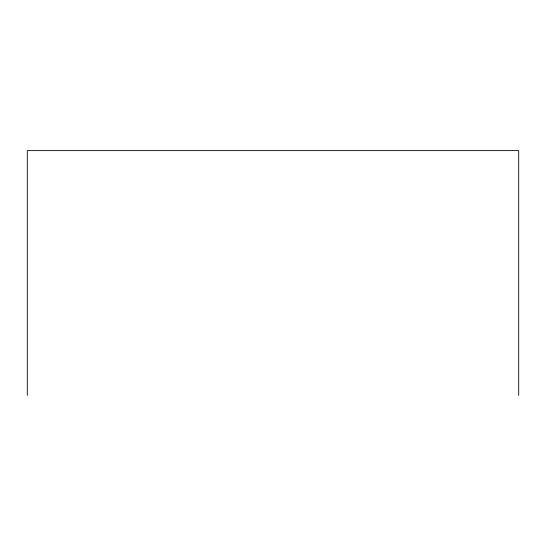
<?xml version="1.0" encoding="UTF-8"?>
<svg xmlns="http://www.w3.org/2000/svg" width="546" height="546" viewBox="0 0 546 546"><rect width="100%" height="100%" fill="white"/><g stroke="black" fill="none" stroke-linecap="round" stroke-linejoin="round"><path stroke-width="0.82" d="M518.7 395.379L518.7 150.621L27.3 150.621L27.3 395.379"/></g></svg>
